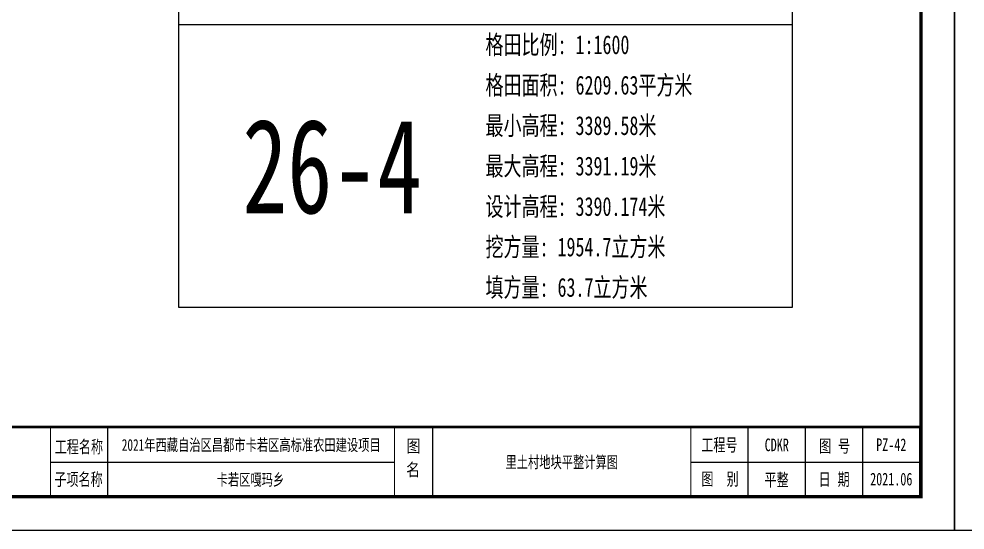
# Model space of a CAD drawing. Extents: x 4283 to 40403, y 1134 to 1764.
# Drawn here: x 22144.2 to 22344.8, y 1465.4 to 1573.7 of the extents above; entities that cross this region are included whole.
import ezdxf
from ezdxf.enums import TextEntityAlignment as Align

# ---------------------------------------------------------------- set-up
doc = ezdxf.new("R2010")
doc.units = 0
for name, color, linetype in [('PUB_TITLE', 4, 'Continuous'), ('S-MODIFY', 4, 'Continuous'), ('tdz_土方计算图', 7, 'Continuous'), ('华泽绵阳图框', 7, 'Continuous')]:
    doc.layers.add(name, color=color, linetype=linetype)
doc.styles.add('-宋体', font='', dxfattribs={"width": 0.8})
doc.styles.add('GLand', font='')
doc.styles.add('长仿宋', font='', dxfattribs={"width": 0.7, "height": 5})
doc.styles.get('-宋体').set_extended_font_data('SimSun')
doc.styles.get('GLand').set_extended_font_data('FangSong_GB2312')
doc.styles.get('长仿宋').set_extended_font_data('SimSun')

msp = doc.modelspace()

# ---------------------------------------------------------------- linework, layer by layer
at = {"layer": 'PUB_TITLE'}
for points in [[(21922.53, 1465.36), (22342.53, 1465.36), (22342.53, 1762.36), (21922.53, 1762.36)], [(22342.53, 1465.36), (22762.53, 1465.36), (22762.53, 1762.36), (22342.53, 1762.36)]]:
    msp.add_lwpolyline(points, close=True, dxfattribs=at)
at = {"layer": 'PUB_TITLE', "color": 7, "const_width": 0.566}
msp.add_lwpolyline([(22335.46, 1472.43), (22335.46, 1755.25)], dxfattribs=at)
at = {"layer": 'PUB_TITLE', "color": 7, "const_width": 0.506}
msp.add_lwpolyline([(21940.21, 1472.43), (22335.23, 1472.43), (22335.24, 1487.19), (21940.21, 1487.19)], close=True, dxfattribs=at)
at = {"layer": 'S-MODIFY'}
for points in [[(21922.53, 1465.36), (22342.53, 1465.36), (22342.53, 1762.36), (21922.53, 1762.36)], [(22342.53, 1465.36), (22762.53, 1465.36), (22762.53, 1762.36), (22342.53, 1762.36)]]:
    msp.add_lwpolyline(points, close=True, dxfattribs=at)
at = {"layer": 'tdz_土方计算图', "linetype": 'Continuous'}
msp.add_lwpolyline([(22178.1, 1672.5), (22308.1, 1672.5), (22308.1, 1512.5), (22178.1, 1512.5)], close=True, dxfattribs=at)
msp.add_lwpolyline([(22178.1, 1572.5), (22308.1, 1572.5)], dxfattribs=at)
at = {"layer": '华泽绵阳图框', "color": 7}
for p, q in [((22163.04, 1472.43), (22163.04, 1487.19)), ((22231.92, 1472.43), (22231.92, 1487.19)), ((22298.78, 1472.34), (22298.78, 1487.1)), ((22310.93, 1472.34), (22310.93, 1487.1)), ((22323.08, 1472.34), (22323.08, 1487.1)), ((22150.89, 1479.72), (22223.82, 1479.72)), ((22286.62, 1479.72), (22335.23, 1479.72))]:
    msp.add_line(p, q, dxfattribs=at)
at = {"layer": '华泽绵阳图框', "color": 7, "const_width": 0.707}
msp.add_lwpolyline([(21940.21, 1472.43), (22335.46, 1472.43), (22335.46, 1755.25), (21940.21, 1755.25)], close=True, dxfattribs=at)
at = {"layer": '华泽绵阳图框', "color": 7, "const_width": 0.506}
msp.add_lwpolyline([(21940.21, 1487.19), (22335.24, 1487.19)], dxfattribs=at)
at = {"layer": '华泽绵阳图框', "color": 7, "const_width": 0.203, "flags": 128}
for points in [[(22150.89, 1472.43), (22150.89, 1487.19)], [(22223.82, 1472.43), (22223.82, 1487.19)], [(22286.62, 1472.34), (22286.62, 1487.1)]]:
    msp.add_lwpolyline(points, dxfattribs=at)

# ---------------------------------------------------------------- texts
at = {"layer": 'tdz_土方计算图', "linetype": 'Continuous', "style": 'GLand', "width": 0.7}
for s, p in [('格田比例: 1:1600', (22243.1, 1568.21)), ('格田面积: 6209.63平方米', (22243.1, 1559.64)), ('最小高程: 3389.58米', (22243.1, 1551.07)), ('最大高程: 3391.19米', (22243.1, 1542.5)), ('设计高程: 3390.174米', (22243.1, 1533.93)), ('挖方量: 1954.7立方米', (22243.1, 1525.36)), ('填方量: 63.7立方米', (22243.1, 1516.79))]:
    msp.add_text(s, height=4, dxfattribs=at).set_placement(p, align=Align.MIDDLE_LEFT)
at = {"layer": 'tdz_土方计算图', "color": 6, "linetype": 'Continuous', "style": 'GLand', "width": 0.7}
msp.add_text('26-4', height=20, dxfattribs=at).set_placement((22210.6, 1542.5), align=Align.MIDDLE_CENTER)
at = {"layer": '华泽绵阳图框', "style": '长仿宋', "width": 0.7}
for s, height, p in [('工程名称', 2.685, (22151.76, 1481.66)), ('工程号', 2.685, (22288.85, 1482.06)), ('图', 2.69, (22313.83, 1481.82)), ('号', 2.69, (22317.84, 1481.82)), ('子项名称', 2.685, (22151.68, 1474.75)), ('图', 2.69, (22288.87, 1474.83)), ('别', 2.69, (22294.21, 1474.83)), ('日', 2.69, (22313.74, 1474.76)), ('期', 2.69, (22317.75, 1474.76))]:
    msp.add_text(s, height=height, dxfattribs=at).set_placement(p)
for s, height, p in [('2021年西藏自治区昌都市卡若区高标准农田建设项目', 2.5, (22193.43, 1483.45)), ('CDKR', 2.685, (22304.85, 1483.41)), ('PZ-42', 2.685, (22329.13, 1483.43)), ('里土村地块平整计算图', 2.5, (22259.27, 1479.81)), ('卡若区嘎玛乡', 2.5, (22193.25, 1476.09)), ('平整', 2.685, (22304.82, 1476.05)), ('2021.06', 2.685, (22329.13, 1476.14))]:
    msp.add_text(s, height=height, dxfattribs=at).set_placement(p, align=Align.MIDDLE)
at = {"layer": '华泽绵阳图框', "color": 7, "style": '-宋体', "width": 0.8}
for s, p in [('图', (22226.37, 1481.81)), ('名', (22226.27, 1476.79))]:
    msp.add_text(s, height=2.69, dxfattribs=at).set_placement(p)

doc.saveas('drawing.dxf')
